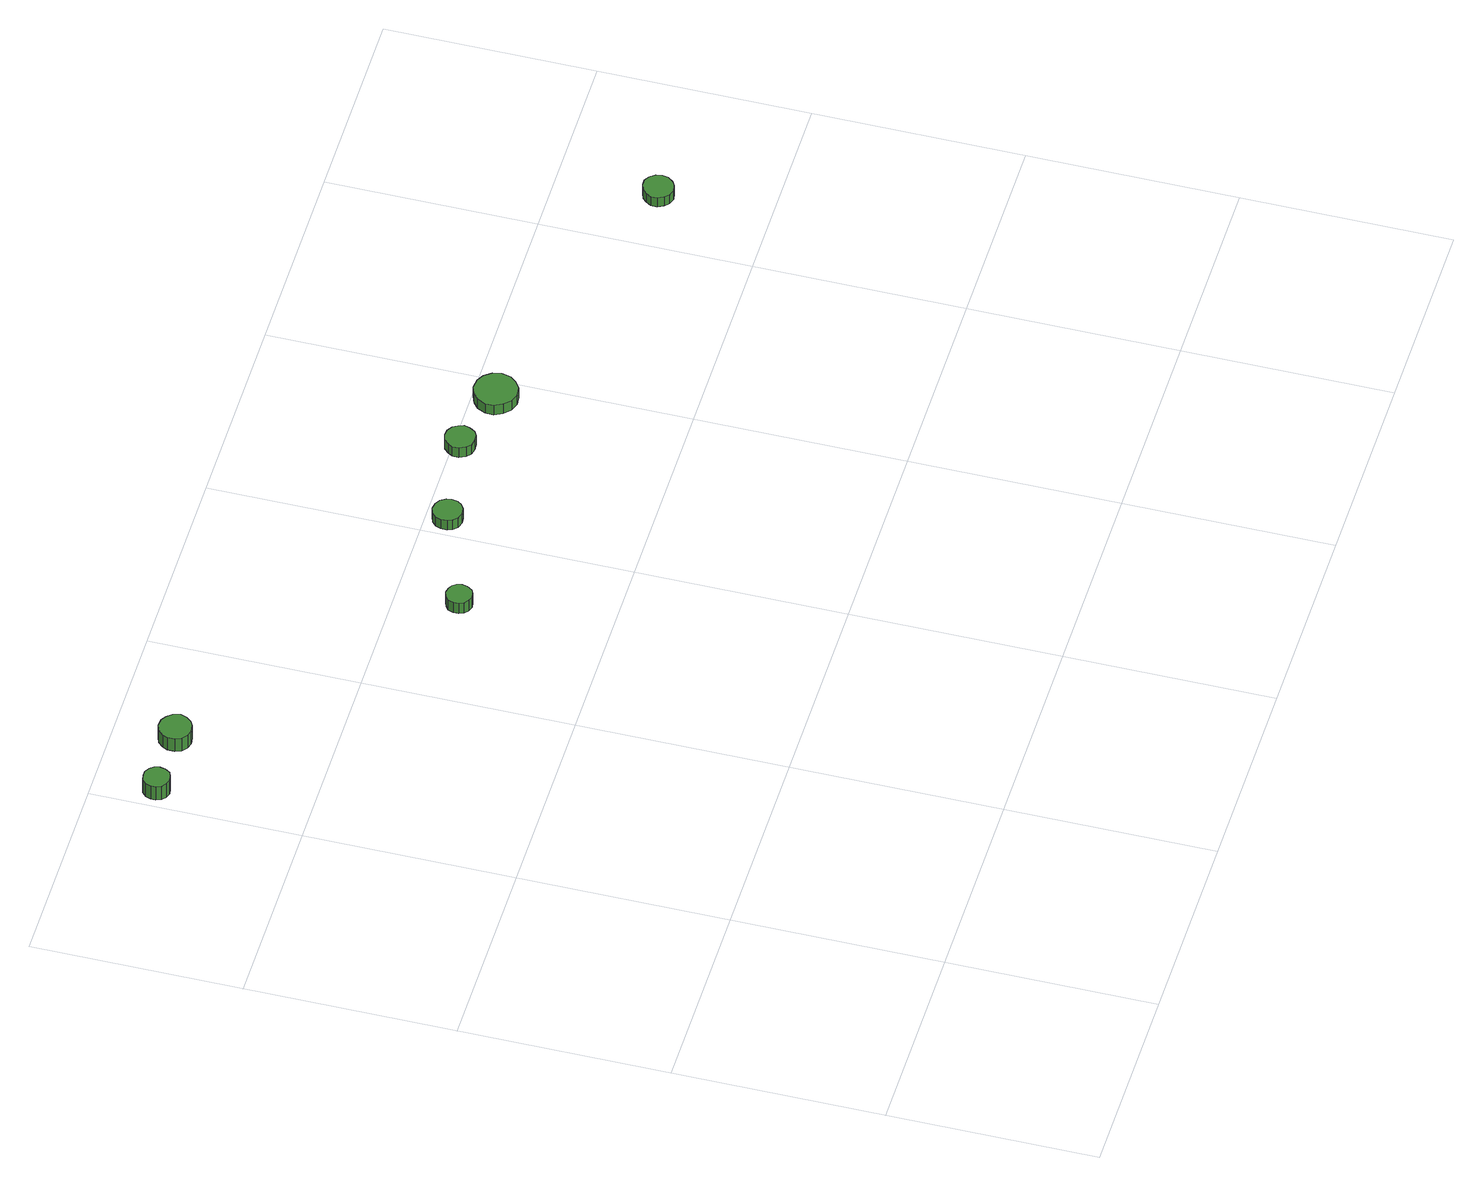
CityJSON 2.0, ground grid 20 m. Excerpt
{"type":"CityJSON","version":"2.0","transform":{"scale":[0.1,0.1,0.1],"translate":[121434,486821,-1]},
"CityObjects":{
"tree1":{"type":"SolitaryVegetationObject","attributes":{"function":"something"}},
"tree2":{"type":"SolitaryVegetationObject","attributes":{"function":"something"},"geometry":[{"type":"MultiSurface","lod":"1","boundaries":[[[0,1,2,3,4,5,6,7,8,9,10,11,12,13,14]],[[15,16,17,18,19,20,21,22,23,24,25,26,27,28,29]],[[0,29,28,1]],[[1,28,27,2]],[[2,27,26,3]],[[3,26,25,4]],[[4,25,24,5]],[[5,24,23,6]],[[6,23,22,7]],[[7,22,21,8]],[[8,21,20,9]],[[9,20,19,10]],[[10,19,18,11]],[[11,18,17,12]],[[12,17,16,13]],[[13,16,15,14]],[[14,15,29,0]]]}]},
"tree3":{"type":"SolitaryVegetationObject","attributes":{"function":"something"}},
"tree4":{"type":"SolitaryVegetationObject","attributes":{"function":"something"}},
"tree5":{"type":"SolitaryVegetationObject","attributes":{"function":"something"},"geometry":[{"type":"MultiSurface","lod":"1","boundaries":[[[30,31,32,33,34,35,36,37,38,39,40,41,42,43,44]],[[45,46,47,48,49,50,51,52,53,54,55,56,57,58,59]],[[30,59,58,31]],[[31,58,57,32]],[[32,57,56,33]],[[33,56,55,34]],[[34,55,54,35]],[[35,54,53,36]],[[36,53,52,37]],[[37,52,51,38]],[[38,51,50,39]],[[39,50,49,40]],[[40,49,48,41]],[[41,48,47,42]],[[42,47,46,43]],[[43,46,45,44]],[[44,45,59,30]]]}]},
"tree6":{"type":"SolitaryVegetationObject","attributes":{"function":"something"}},
"tree7":{"type":"SolitaryVegetationObject","attributes":{"function":"something"}},
"tree8":{"type":"SolitaryVegetationObject","attributes":{"function":"something"},"geometry":[{"type":"MultiSurface","lod":"1","boundaries":[[[60,61,62,63,64,65,66,67,68,69,70,71,72,73,74]],[[75,76,77,78,79,80,81,82,83,84,85,86,87,88,89]],[[60,89,88,61]],[[61,88,87,62]],[[62,87,86,63]],[[63,86,85,64]],[[64,85,84,65]],[[65,84,83,66]],[[66,83,82,67]],[[67,82,81,68]],[[68,81,80,69]],[[69,80,79,70]],[[70,79,78,71]],[[71,78,77,72]],[[72,77,76,73]],[[73,76,75,74]],[[74,75,89,60]]]}]},
"tree9":{"type":"SolitaryVegetationObject","attributes":{"function":"something"},"geometry":[{"type":"MultiSurface","lod":"1","boundaries":[[[90,91,92,93,94,95,96,97,98,99,100,101,102,103,104]],[[105,106,107,108,109,110,111,112,113,114,115,116,117,118,119]],[[90,119,118,91]],[[91,118,117,92]],[[92,117,116,93]],[[93,116,115,94]],[[94,115,114,95]],[[95,114,113,96]],[[96,113,112,97]],[[97,112,111,98]],[[98,111,110,99]],[[99,110,109,100]],[[100,109,108,101]],[[101,108,107,102]],[[102,107,106,103]],[[103,106,105,104]],[[104,105,119,90]]]}]},
"tree10":{"type":"SolitaryVegetationObject","attributes":{"function":"something"},"geometry":[{"type":"MultiSurface","lod":"1","boundaries":[[[120,121,122,123,124,125,126,127,128,129,130,131,132,133,134]],[[135,136,137,138,139,140,141,142,143,144,145,146,147,148,149]],[[120,149,148,121]],[[121,148,147,122]],[[122,147,146,123]],[[123,146,145,124]],[[124,145,144,125]],[[125,144,143,126]],[[126,143,142,127]],[[127,142,141,128]],[[128,141,140,129]],[[129,140,139,130]],[[130,139,138,131]],[[131,138,137,132]],[[132,137,136,133]],[[133,136,135,134]],[[134,135,149,120]]]}]},
"tree11":{"type":"SolitaryVegetationObject","attributes":{"function":"something"},"geometry":[{"type":"MultiSurface","lod":"1","boundaries":[[[150,151,152,153,154,155,156,157,158,159,160,161,162,163,164]],[[165,166,167,168,169,170,171,172,173,174,175,176,177,178,179]],[[150,179,178,151]],[[151,178,177,152]],[[152,177,176,153]],[[153,176,175,154]],[[154,175,174,155]],[[155,174,173,156]],[[156,173,172,157]],[[157,172,171,158]],[[158,171,170,159]],[[159,170,169,160]],[[160,169,168,161]],[[161,168,167,162]],[[162,167,166,163]],[[163,166,165,164]],[[164,165,179,150]]]}]},
"tree12":{"type":"SolitaryVegetationObject","attributes":{"function":"something"},"geometry":[{"type":"MultiSurface","lod":"1","boundaries":[[[180,181,182,183,184,185,186,187,188,189,190,191,192,193,194]],[[195,196,197,198,199,200,201,202,203,204,205,206,207,208,209]],[[180,209,208,181]],[[181,208,207,182]],[[182,207,206,183]],[[183,206,205,184]],[[184,205,204,185]],[[185,204,203,186]],[[186,203,202,187]],[[187,202,201,188]],[[188,201,200,189]],[[189,200,199,190]],[[190,199,198,191]],[[191,198,197,192]],[[192,197,196,193]],[[193,196,195,194]],[[194,195,209,180]]]}]}
},
"vertices":[
[33,742,25],[32,747,25],[29,751,25],[24,754,25],[19,754,25],[14,753,25],[10,749,25],[8,744,25],[8,739,25],[10,734,25],[14,731,25],[19,729,25],[24,730,25],[29,732,25],[32,737,25],[32,737,8],[29,732,8],[24,730,8],[19,729,8],[14,731,8],[10,734,8],[8,739,8],[8,744,8],[10,749,8],[14,753,8],[19,754,8],[24,754,8],[29,751,8],[32,747,8],[33,742,8],
[103,742,24],[101,749,24],[97,754,24],[92,757,24],[85,758,24],[79,756,24],[74,751,24],[72,746,24],[72,739,24],[74,733,24],[79,729,24],[85,727,24],[92,728,24],[97,731,24],[101,736,24],[101,736,8],[97,731,8],[92,728,8],[85,727,8],[79,729,8],[74,733,8],[72,739,8],[72,746,8],[74,751,8],[79,756,8],[85,758,8],[92,757,8],[97,754,8],[101,749,8],[103,742,8],
[332,542,20],[331,547,20],[328,551,20],[324,553,20],[319,554,20],[314,552,20],[310,549,20],[308,544,20],[308,539,20],[310,534,20],[314,531,20],[319,529,20],[324,530,20],[328,532,20],[331,537,20],[331,537,7],[328,532,7],[324,530,7],[319,529,7],[314,531,7],[310,534,7],[308,539,7],[308,544,7],[310,549,7],[314,552,7],[319,554,7],[324,553,7],[328,551,7],[331,547,7],[332,542,7],
[434,580,19],[433,585,19],[430,590,19],[425,593,19],[419,594,19],[413,592,19],[409,588,19],[407,583,19],[407,577,19],[409,572,19],[413,568,19],[419,566,19],[425,567,19],[430,570,19],[433,574,19],[433,574,7],[430,570,7],[425,567,7],[419,566,7],[413,568,7],[409,572,7],[407,577,7],[407,583,7],[409,588,7],[413,592,7],[419,594,7],[425,593,7],[430,590,7],[433,585,7],[434,580,7],
[527,594,19],[525,599,19],[522,604,19],[517,607,19],[511,608,19],[505,606,19],[501,602,19],[498,597,19],[498,591,19],[501,585,19],[505,581,19],[511,580,19],[517,580,19],[522,583,19],[525,588,19],[525,588,7],[522,583,7],[517,580,7],[511,580,7],[505,581,7],[501,585,7],[498,591,7],[498,597,7],[501,602,7],[505,606,7],[511,608,7],[517,607,7],[522,604,7],[525,599,7],[527,594,7],
[599,579,19],[597,587,19],[592,594,19],[585,598,19],[576,599,19],[568,596,19],[562,591,19],[558,583,19],[558,575,19],[562,567,19],[568,561,19],[576,558,19],[585,559,19],[592,564,19],[597,570,19],[597,570,7],[592,564,7],[585,559,7],[576,558,7],[568,561,7],[562,567,7],[558,575,7],[558,583,7],[562,591,7],[568,596,7],[576,599,7],[585,598,7],[592,594,7],[597,587,7],[599,579,7],
[879,506,18],[878,512,18],[874,517,18],[869,520,18],[863,520,18],[857,518,18],[853,514,18],[850,509,18],[850,503,18],[853,497,18],[857,493,18],[863,491,18],[869,492,18],[874,495,18],[878,500,18],[878,500,7],[874,495,7],[869,492,7],[863,491,7],[857,493,7],[853,497,7],[850,503,7],[850,509,7],[853,514,7],[857,518,7],[863,520,7],[869,520,7],[874,517,7],[878,512,7],[879,506,7]
]}
